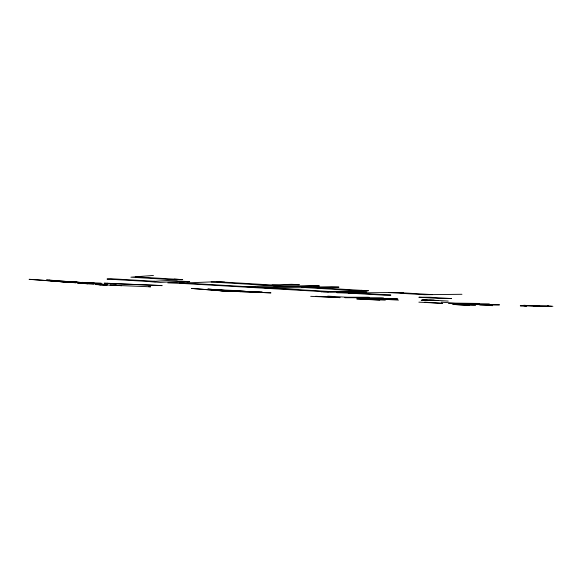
<?xml version="1.0" encoding="UTF-8"?>
<svg xmlns="http://www.w3.org/2000/svg" width="582" height="582" viewBox="0 0 582 582"><rect width="100%" height="100%" fill="white"/><g stroke="black" fill="none" stroke-linecap="round" stroke-linejoin="round"><path stroke-width="0.87" d="M153.459 275.424L130.914 277.192L177.241 279.957M154.805 281.31L110.98 278.749L107.023 279.062L150.338 281.579L182.69 279.6L174.178 279.142M149.065 281.506L148.614 281.535L160.276 282.423L181.824 281.215L189.681 281.644L167.754 282.852L183.345 283.499M224.696 282.168L217.006 281.688L179.445 283.187L184.61 283.303M272.041 285.013L291.597 284.3L299.374 284.729L273.242 285.682L211.12 281.972M272.005 285.609L246.797 286.679M182.108 283.427L323.323 291.633L368.37 290.702L361.022 290.345M257.324 287.29L311.53 285.529L319.387 285.944L264.286 287.697M274.631 288.301L304.568 287.61M307.507 287.421L301.782 287.304L331.485 286.73L338.993 287.144L317.925 287.763M402.882 292.855L403.435 292.804L396.698 292.455L348.203 293.022L353.434 293.132M322.253 291.567L320.908 291.735L330.445 292.288L360.047 291.757L366.689 292.099L336.752 292.651L350.444 293.255M461.948 294.288L424.584 294.71L388.827 292.579M424.86 300.239L432.913 300.217M437.991 300.508L433.139 300.312L433.641 300.312M524.28 305.863L552.9 306.292M533.381 305.921L548.637 306.016M536.793 306.161L539.07 306.139L538.001 306.016M433.983 300.356L434.441 300.363L433.597 300.341M72.008 281.848L68.065 281.812L80.476 282.43L72.575 281.87M108.208 283.267L104.098 283.23L116.429 283.827L108.776 283.288M67.89 282.168L64.035 282.132L76.257 282.743L68.45 282.19M84.608 282.823L80.68 282.787L92.858 283.398L86.347 282.903M99.129 284.576L95.288 284.547L106.957 285.115L99.668 284.598M113.905 285.158L109.998 285.115L121.645 285.675L114.45 285.18M433.859 300.356L429.64 300.225M536.262 306.03C538.066 306.132 534.662 305.965 536.277 306.059M71.673 281.972L76.889 282.263L73.885 282.146M91.09 282.757L101.108 283.15M54.759 281.31L60.011 281.601M67.585 282.292L70.517 282.408M84.201 282.947L87.162 283.063M211.361 290.025L262.264 292.12L213.092 290.171M220.745 290.804L270.965 292.862L222.433 290.942L191.551 288.425L225.19 291.051M85.176 282.845L85.75 282.874M323.323 291.633L328.524 291.764L326.56 291.567M315.735 296.282L340.084 297.635L310.701 296.333M385.306 300.137L356.737 298.879L379.77 300.152M150.338 281.579L155.496 281.695L152.659 281.441M422.699 299.635L448.227 301.09M327.739 296.158L347.134 297.242L367.868 297.249L369.483 297.395L344.893 297.635L381.275 298.013L383.713 298.188L358.061 298.37L369.57 298.872L370.152 298.872L367.766 298.697L395.062 298.792L397.739 298.981L380.141 299.083L398.495 300.108M273.242 285.682L278.938 285.806L276.53 285.566M186.924 283.187L329.55 291.509M356.533 293.081L390.886 295.089L384.127 295.161L350.066 293.183M135.57 276.828L182.464 279.636M216.744 281.695L279.564 285.456M310.693 287.326L367.875 290.753M396.284 292.462L432.353 294.623M304.051 287.515L360.68 290.898M424.707 302.167L442.698 303.368L418.873 302.16M475.589 305.565L452.847 304.415L469.579 305.521M441.302 302.189L455.539 303.149L479.292 303.448L448.737 303.426L454.302 303.804L489.513 304.16L458.129 304.059L463.803 304.437L499.502 304.844L479.481 304.772L492.634 305.666M523.793 305.259L542.431 306.576M84.084 283.521L93.527 284.249M100.802 284.838L98.744 284.685L150.607 286.81L148.665 286.657M98.845 284.081L107.685 284.773M240.817 291.669L207.832 289.065L238.031 291.56M219.858 289.938A16.492 0.458 2.6 0 1 245.968 291.4M547.422 306.008A22.538 0.553 2.1 0 1 551.518 306.27M419.004 297.242L440.814 298.559L451.465 298.559L429.8 297.249L419.047 297.235M51.18 281.128L63.591 281.768L51.18 281.128M423.732 300.123L421.215 300.239L427.443 300.334L423.732 300.123M523.436 305.768L520.279 305.834L526.746 305.957L523.436 305.768M87.846 283.689L77.537 283.019L87.846 283.689M102.614 284.249L92.407 283.579L102.614 284.249M92.087 282.692L81.851 282.386L94.124 282.968L92.087 282.692M32.156 279.455L29.1 279.338L72.721 282.576L32.156 279.455M49.514 280.138L46.451 280.022L89.33 283.238L49.514 280.138M160.159 285.464L107.226 283.376L162.145 285.631L160.159 285.464"/></g></svg>
